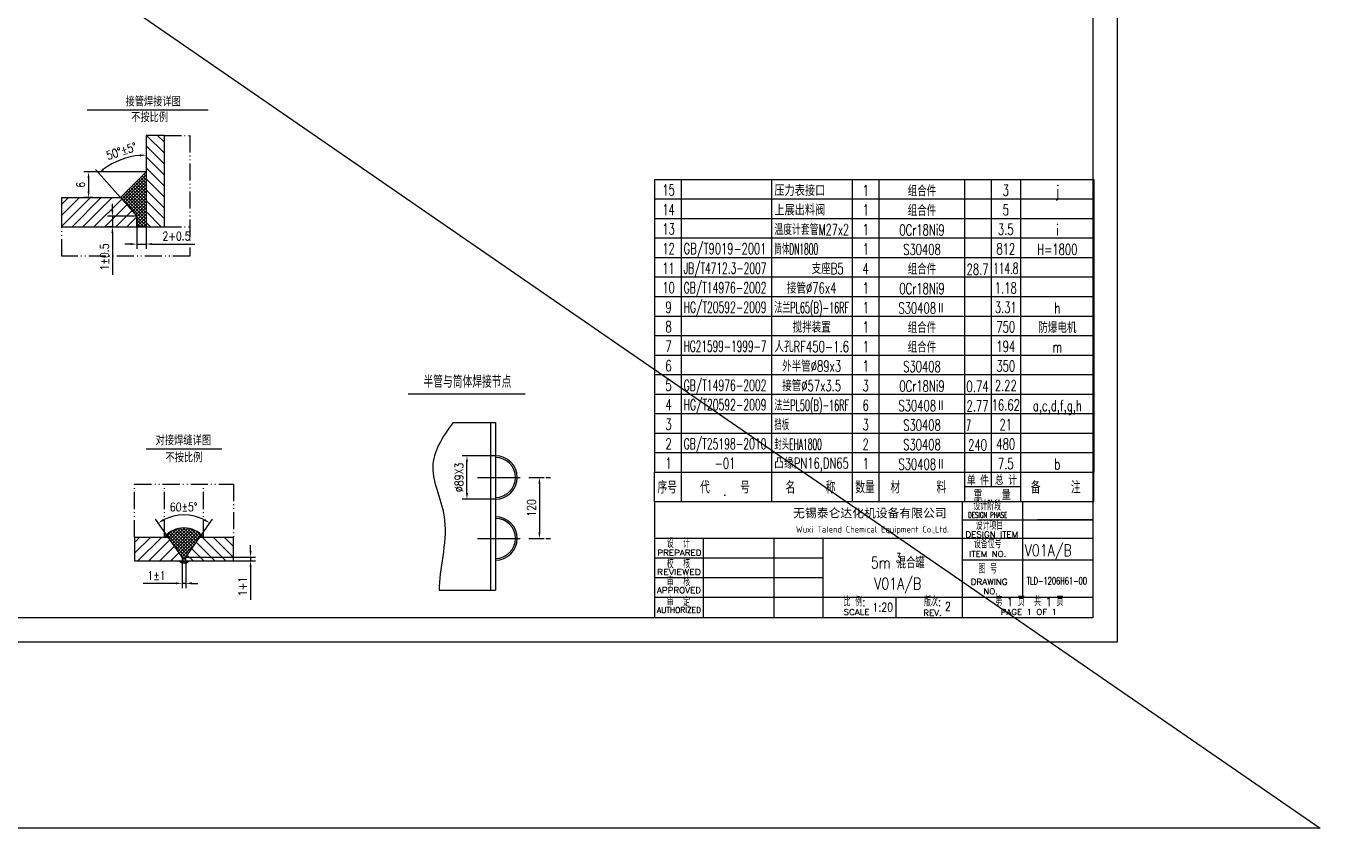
# Model space of a CAD drawing. Header units: millimetres. Extents: x -1762 to 42666, y -863 to 15979.
# Drawn here: x 13625 to 18929, y -863 to 2425 of the extents above; entities that cross this region are included whole.
import ezdxf
from ezdxf.enums import TextEntityAlignment as Align

# ---------------------------------------------------------------- set-up
doc = ezdxf.new("R2010")
doc.units = ezdxf.units.MM
doc.header["$LTSCALE"] = 10
doc.header["$MEASUREMENT"] = 0
doc.linetypes.add('CENTER', pattern=[2, 1.25, -0.25, 0.25, -0.25])
doc.linetypes.add('SDHX', pattern=[11.5, 7, -1.3, 0.3, -1.3, 0.3, -1.3])
doc.layers.get('0').update_dxf_attribs({"linetype": 'CONTINUOUS'})
doc.layers.get('DEFPOINTS').update_dxf_attribs({"linetype": 'CONTINUOUS'})
for name, color, linetype in [('1轮廓实线层', 7, 'CONTINUOUS'), ('2细线层', 3, 'CONTINUOUS'), ('3中心线层', 1, 'CENTER'), ('5剖面线层', 2, 'CONTINUOUS'), ('6', 1, 'CONTINUOUS'), ('6文字层', 3, 'CONTINUOUS'), ('7', 7, 'CONTINUOUS'), ('7标注层', 4, 'CONTINUOUS'), ('9双点划线', 6, 'SDHX'), ('图框层', 7, 'CONTINUOUS')]:
    doc.layers.add(name, color=color, linetype=linetype)
doc.styles.add('HZ', font='txt', dxfattribs={"width": 0.7, "height": 5, "bigfont": 'hztxt'})
doc.styles.add('PC_TEXTSTYLE', font='romans.shx', dxfattribs={"width": 0.8, "bigfont": 'hzfs.shx'})
doc.styles.get("Standard").update_dxf_attribs({"font": 'ISOCP'})
doc.styles.add('STYLE1', font='', dxfattribs={"width": 0.8})
doc.styles.add('TH_GBDIM', font='romans.shx', dxfattribs={"width": 0.8, "bigfont": 'gbcbig.shx'})
doc.styles.get('STYLE1').set_extended_font_data('SimSun')
doc.dimstyles.new('TH_GBDIM', dxfattribs={"dimscale": 10, "dimtxt": 3.5, "dimasz": 2.5, "dimexe": 2, "dimexo": 0, "dimgap": 1.5, "dimtad": 1, "dimdec": 0, "dimzin": 0, "dimdsep": 46, "dimtxsty": 'PC_TEXTSTYLE', "dimcen": 2.5, "dimadec": 0, "dimazin": 0, "dimtfac": 0.714286, "dimtdec": 0, "dimtmove": 0, "dimatfit": 3, "dimfxl": 0, "dimtolj": 1, "dimtzin": 0, "dimarcsym": 0})
pattern_1 = [(45, (12010.027, -3568.809), (-6.735192, 6.735192), []), (135, (12010.027, -3568.809), (-6.735192, -6.735192), [])]

# ---------------------------------------------------------------- blocks, each defined once
blk = doc.blocks.new('*D20')
at = {"color": 0, "linetype": 'ByBlock', "ltscale": 14, "transparency": 16777216}
blk.add_line((-111.8, -359.8), (-214.3, -244.8), dxfattribs=at)
blk.add_arc((-6.8, -477.6), 291.8, 94.9101, 126.8089, dxfattribs=at)
for points in [[(-32, -182.7), (-31.6, -191), (-6.8, -185.8)], [(-179, -247.2), (-184.3, -240.7), (-201, -259.8)]]:
    blk.add_solid(points, dxfattribs=at)
at = {"layer": 'DEFPOINTS', "color": 0, "linetype": 'ByBlock', "ltscale": 14, "transparency": 16777216}
for p in [(-6.8, -104.8), (-143, -219.5), (-111.8, -359.8), (-44.3, -435.5), (-6.8, -479.8)]:
    blk.add_point(p, dxfattribs=at)
at = {"color": 0, "linetype": 'ByBlock', "ltscale": 14, "transparency": 16777216, "insert": (-107.6, -169.3), "char_height": 35, "attachment_point": 5, "rotation": 18.1031, "style": 'PC_TEXTSTYLE'}
blk.add_mtext('\\A1;50°±5°{}{}', dxfattribs=at)
blk = doc.blocks.new('*D21')
at = {"color": 0, "linetype": 'ByBlock', "ltscale": 14, "transparency": 16777216}
for p, q in [((-44.3, -479.8), (-44.3, -570.3)), ((-6.8, -479.8), (-6.8, -570.3)), ((-69.3, -550.3), (-94.3, -550.3)), ((-44.3, -550.3), (-6.8, -550.3)), ((18.2, -550.3), (193.2, -550.3))]:
    blk.add_line(p, q, dxfattribs=at)
for points in [[(-69.3, -546.2), (-69.3, -554.5), (-44.3, -550.3)], [(18.2, -546.2), (18.2, -554.5), (-6.8, -550.3)]]:
    blk.add_solid(points, dxfattribs=at)
at = {"layer": 'DEFPOINTS', "color": 0, "linetype": 'ByBlock', "ltscale": 14, "transparency": 16777216}
for p in [(-44.3, -479.8), (-6.8, -479.8), (-6.8, -550.3)]:
    blk.add_point(p, dxfattribs=at)
at = {"color": 3, "linetype": 'ByBlock', "ltscale": 14, "transparency": 16777216, "insert": (118.2, -517.8), "char_height": 35, "attachment_point": 5, "style": 'PC_TEXTSTYLE'}
blk.add_mtext('\\A1;2+0.5{}{}', dxfattribs=at)
blk = doc.blocks.new('*D22')
at = {"color": 0, "linetype": 'ByBlock', "ltscale": 14, "transparency": 16777216}
for p, q in [((-6.8, -254.8), (-262.4, -254.8)), ((-242.4, -279.8), (-242.4, -334.8)), ((-224.7, -359.8), (-262.4, -359.8))]:
    blk.add_line(p, q, dxfattribs=at)
for points in [[(-246.6, -279.8), (-238.2, -279.8), (-242.4, -254.8)], [(-246.6, -334.8), (-238.2, -334.8), (-242.4, -359.8)]]:
    blk.add_solid(points, dxfattribs=at)
at = {"layer": 'DEFPOINTS', "color": 0, "linetype": 'ByBlock', "ltscale": 14, "transparency": 16777216}
for p in [(-6.8, -254.8), (-242.4, -359.8), (-224.7, -359.8)]:
    blk.add_point(p, dxfattribs=at)
at = {"color": 3, "linetype": 'ByBlock', "ltscale": 14, "transparency": 16777216, "insert": (-274.9, -307.3), "char_height": 35, "attachment_point": 5, "rotation": 90, "style": 'PC_TEXTSTYLE'}
blk.add_mtext('\\A1;6{}{}', dxfattribs=at)
blk = doc.blocks.new('*D23')
at = {"color": 0, "linetype": 'ByBlock', "ltscale": 14, "transparency": 16777216}
for p, q in [((-144.6, -411), (-144.6, -386)), ((-44.3, -436), (-164.6, -436)), ((-144.6, -436), (-144.6, -479.8)), ((-141.8, -479.8), (-164.6, -479.8)), ((-144.6, -504.8), (-144.6, -676.4))]:
    blk.add_line(p, q, dxfattribs=at)
for points in [[(-148.8, -411), (-140.5, -411), (-144.6, -436)], [(-148.8, -504.8), (-140.5, -504.8), (-144.6, -479.8)]]:
    blk.add_solid(points, dxfattribs=at)
at = {"layer": 'DEFPOINTS', "color": 0, "linetype": 'ByBlock', "ltscale": 14, "transparency": 16777216}
for p in [(-44.3, -436), (-144.6, -479.8), (-141.8, -479.8)]:
    blk.add_point(p, dxfattribs=at)
at = {"color": 3, "linetype": 'ByBlock', "ltscale": 14, "transparency": 16777216, "insert": (-177.1, -603.1), "char_height": 35, "attachment_point": 5, "rotation": 90, "style": 'PC_TEXTSTYLE'}
blk.add_mtext('\\A1;1±0.5{}{}', dxfattribs=at)
blk = doc.blocks.new('*D87')
at = {"layer": '7标注层', "color": 0, "lineweight": -2, "ltscale": 14, "transparency": 16777216}
for p, q in [((15716.2, 574.5), (15749.5, 574.5)), ((15729.5, 549.5), (15729.5, 349.5)), ((15716.2, 324.5), (15749.5, 324.5))]:
    blk.add_line(p, q, dxfattribs=at)
at = {"layer": '7标注层', "color": 0, "ltscale": 14, "transparency": 16777216}
for points in [[(15725.3, 549.5), (15733.6, 549.5), (15729.5, 574.5)], [(15725.3, 349.5), (15733.6, 349.5), (15729.5, 324.5)]]:
    blk.add_solid(points, dxfattribs=at)
at = {"layer": 'DEFPOINTS', "color": 0, "ltscale": 14, "transparency": 16777216}
for p in [(15716.2, 574.5), (15716.2, 324.5), (15729.5, 324.5)]:
    blk.add_point(p, dxfattribs=at)
at = {"layer": '7标注层', "color": 3, "ltscale": 14, "transparency": 16777216, "insert": (15697, 449.5), "char_height": 35, "attachment_point": 5, "rotation": 90, "style": 'PC_TEXTSTYLE'}
blk.add_mtext('\\A1;120{}{}', dxfattribs=at)
blk = doc.blocks.new('PC_MXBTITLERECORD')
at = {"layer": '1轮廓实线层'}
for q in [(-180, 12), (0, 0)]:
    blk.add_line((-180, 0), q, dxfattribs=at)
at = {"layer": '2细线层'}
for p, q in [((-180, 12), (0, 12)), ((-169, 12), (-169, 0)), ((-132, 12), (-132, 0)), ((-99, 12), (-99, 0)), ((-88, 12), (-88, 0)), ((-53, 12), (-53, 0)), ((-42, 12), (-42, 6)), ((-30, 12), (-30, 0)), ((-30, 6), (-53, 6))]:
    blk.add_line(p, q, dxfattribs=at)
at = {"layer": '图框层'}
blk.add_line((0, 0), (0, 12), dxfattribs=at)
at = {"layer": '6文字层', "style": 'PC_TEXTSTYLE', "width": 0.667}
for s, height, p in [('单 件', 4, (-47.45, 8.84)), ('总 计', 4, (-35.96, 8.94)), ('序号', 5, (-174.77, 6)), ('代     号', 5, (-151.09, 6)), ('名     称', 5, (-116.06, 6)), ('数量', 5, (-93.71, 6)), ('材      料', 5, (-71.89, 6)), ('备     注', 5, (-15.57, 6)), ('重    量', 4, (-41.65, 2.94))]:
    blk.add_text(s, height=height, dxfattribs=at).set_placement(p, align=Align.MIDDLE)
blk = doc.blocks.new('*D78')
at = {"layer": '7标注层', "color": 0, "lineweight": -2, "ltscale": 14, "transparency": 16777216}
for p, q in [((15549.2, 663.5), (15412.6, 663.5)), ((15432.6, 510.5), (15432.6, 638.5)), ((15549.2, 485.5), (15412.6, 485.5))]:
    blk.add_line(p, q, dxfattribs=at)
at = {"layer": '7标注层', "color": 0, "ltscale": 14, "transparency": 16777216}
for points in [[(15428.5, 638.5), (15436.8, 638.5), (15432.6, 663.5)], [(15428.5, 510.5), (15436.8, 510.5), (15432.6, 485.5)]]:
    blk.add_solid(points, dxfattribs=at)
at = {"layer": 'DEFPOINTS', "color": 0, "ltscale": 14, "transparency": 16777216}
for p in [(15432.6, 663.5), (15549.2, 663.5), (15549.2, 485.5)]:
    blk.add_point(p, dxfattribs=at)
at = {"layer": '7标注层', "color": 3, "ltscale": 14, "transparency": 16777216, "insert": (15400.1, 574.5), "char_height": 35, "attachment_point": 5, "rotation": 90, "style": 'PC_TEXTSTYLE'}
blk.add_mtext('\\A1;%%c89X3{}{}', dxfattribs=at)
blk = doc.blocks.new('PC_MXB_BLOCK')
at = {"layer": '1轮廓实线层'}
blk.add_line((-180, 8), (-180, 0), dxfattribs=at)
at = {"layer": '2细线层'}
for p, q in [((-180, 8), (0, 8)), ((-169, 8), (-169, 0)), ((-132, 8), (-132, 0)), ((-99, 8), (-99, 0)), ((-88, 8), (-88, 0)), ((-53, 8), (-53, 0)), ((-42, 8), (-42, 0)), ((-30, 8), (-30, 0))]:
    blk.add_line(p, q, dxfattribs=at)
at = {"layer": '图框层'}
blk.add_line((0, 8), (0, 0), dxfattribs=at)
at = {"layer": '6文字层', "style": 'PC_TEXTSTYLE'}
for tag, width, p, p2 in [('序号', 0.769182, (-178.38, 1.35), (-170.09, 1.35)), ('代号', 3.14773, (-168.05, 1.35), (-134.11, 1.35)), ('名称', 2.802424, (-130.87, 1.2), (-100.28, 1.2)), ('数量', 0.817449, (-97.88, 1.2), (-89, 1.2)), ('材料', 2.943328, (-86.43, 1.01), (-54.3, 1.01)), ('单重', 0.854038, (-52.21, 0.89), (-43, 0.89)), ('总重', 0.958888, (-41.2, 1.27), (-30.86, 1.27)), ('备注', 2.494074, (-28.61, 1.02), (-1.16, 1.02))]:
    blk.add_attdef(tag, text='', height=4.5, dxfattribs=dict(at, width=width)).set_placement(p, p2, align=Align.FIT)
blk = doc.blocks.new('*D82')
at = {"layer": '7标注层', "color": 0, "lineweight": -2, "transparency": 16777216}
for p, q in [((14207.5, 330), (14155.7, 404)), ((14338.1, 330), (14389.9, 404))]:
    blk.add_line(p, q, dxfattribs=at)
blk.add_arc((14272.8, 236.7), 184.2, 62.7819, 117.2181, dxfattribs=at)
at = {"layer": '7标注层', "color": 0, "transparency": 16777216}
for points in [[(14190.7, 397), (14186.4, 404.1), (14167.1, 387.6)], [(14359.2, 404.1), (14354.9, 397), (14378.5, 387.6)]]:
    blk.add_solid(points, dxfattribs=at)
at = {"layer": 'DEFPOINTS', "color": 0, "transparency": 16777216}
for p in [(14310, 417.1), (14207.5, 330), (14338.1, 330), (14265.3, 247.5), (14280.3, 247.5)]:
    blk.add_point(p, dxfattribs=at)
at = {"layer": '7标注层', "color": 0, "transparency": 16777216, "insert": (14271.3, 453.4), "char_height": 35, "attachment_point": 5, "rotation": 0.3834, "style": 'PC_TEXTSTYLE'}
blk.add_mtext('\\A1;60%%p5%%d{}{}', dxfattribs=at)
blk = doc.blocks.new('*D83')
at = {"layer": '7标注层', "color": 0, "lineweight": -2, "ltscale": 7, "transparency": 16777216}
for p, q in [((14265.3, 232.5), (14265.3, 120.4)), ((14280.3, 232.5), (14280.3, 120.4)), ((14240.3, 140.4), (14105.3, 140.4)), ((14280.3, 140.4), (14265.3, 140.4)), ((14305.3, 140.4), (14330.3, 140.4))]:
    blk.add_line(p, q, dxfattribs=at)
at = {"layer": '7标注层', "color": 0, "ltscale": 7, "transparency": 16777216}
for points in [[(14240.3, 144.6), (14240.3, 136.3), (14265.3, 140.4)], [(14305.3, 144.6), (14305.3, 136.3), (14280.3, 140.4)]]:
    blk.add_solid(points, dxfattribs=at)
at = {"layer": 'DEFPOINTS', "color": 0, "ltscale": 7, "transparency": 16777216}
for p in [(14265.3, 232.5), (14280.3, 232.5), (14280.3, 140.4)]:
    blk.add_point(p, dxfattribs=at)
at = {"layer": '7标注层', "color": 3, "ltscale": 7, "transparency": 16777216, "insert": (14160.3, 172.9), "char_height": 35, "attachment_point": 5, "style": 'PC_TEXTSTYLE'}
blk.add_mtext('\\A1;1±1{}{}', dxfattribs=at)
blk = doc.blocks.new('*D84')
at = {"layer": '7标注层', "color": 0, "lineweight": -2, "transparency": 16777216}
for p, q in [((14545.8, 272.5), (14545.8, 297.5)), ((14280.3, 247.5), (14565.8, 247.5)), ((14280.3, 232.5), (14565.8, 232.5)), ((14545.8, 247.5), (14545.8, 232.5)), ((14545.8, 207.5), (14545.8, 72.5))]:
    blk.add_line(p, q, dxfattribs=at)
at = {"layer": '7标注层', "color": 0, "transparency": 16777216}
for points in [[(14541.6, 272.5), (14550, 272.5), (14545.8, 247.5)], [(14541.6, 207.5), (14550, 207.5), (14545.8, 232.5)]]:
    blk.add_solid(points, dxfattribs=at)
at = {"layer": 'DEFPOINTS', "color": 0, "transparency": 16777216}
for p in [(14280.3, 247.5), (14280.3, 232.5), (14545.8, 232.5)]:
    blk.add_point(p, dxfattribs=at)
at = {"layer": '7标注层', "color": 0, "transparency": 16777216, "insert": (14513.3, 127.5), "char_height": 35, "attachment_point": 5, "rotation": 90, "style": 'PC_TEXTSTYLE'}
blk.add_mtext('\\A1;1+1{}{}', dxfattribs=at)
blk = doc.blocks.new('*U19')
at = {"layer": '5剖面线层'}
h = blk.add_hatch(dxfattribs=at)
h.set_pattern_fill('ANSI31', color=256, scale=10, angle=90, style=0)
h.set_pattern_definition([(135, (-797.93, -976.936), (-22.4506, -22.4506), [])])
h.paths.add_polyline_path([(68.2, -104.8), (-6.8, -104.8), (-6.8, -479.8), (68.2, -479.8)])
h = blk.add_hatch(dxfattribs=at)
h.set_pattern_fill('ANSI37', color=256, scale=3, style=0)
h.set_pattern_definition([(45, (-797.929, -976.936), (-6.73519, 6.73519), []), (135, (-797.929, -976.936), (-6.73519, -6.73519), [])])
h.paths.add_polyline_path([(-111.8, -359.8), (-44.3, -435.5), (-44.3, -452.8), (-44.3, -479.8), (-6.8, -479.8), (-6.8, -254.8)])
h = blk.add_hatch(dxfattribs=at)
h.set_pattern_fill('ANSI31', color=256, scale=10, style=0)
h.set_pattern_definition([(45, (-797.93, -976.936), (-22.4506, 22.4506), [])])
h.paths.add_polyline_path([(-44.3, -479.8), (-44.3, -452.8), (-44.3, -435.5), (-111.8, -359.8), (-351.8, -359.8), (-351.8, -479.8)])
blk.add_line((-6.8, -479.8), (-44.3, -479.8))
blk.add_line((-6.8, -479.8), (-44.3, -479.8))
at = {"layer": '1轮廓实线层'}
for p, q in [((-6.8, -104.8), (-6.8, -479.8)), ((68.2, -104.8), (-6.8, -104.8)), ((68.2, -479.8), (68.2, -104.8)), ((-111.8, -359.8), (-6.8, -254.8)), ((-351.8, -479.8), (-351.8, -359.8)), ((-351.8, -359.8), (-111.8, -359.8)), ((-111.8, -359.8), (-44.3, -435.5)), ((-44.3, -452.8), (-44.3, -435.5)), ((-44.3, -479.8), (-44.3, -452.8)), ((-351.8, -479.8), (68.2, -479.8))]:
    blk.add_line(p, q, dxfattribs=at)
at = {"layer": '6文字层'}
blk.add_line((-248.1, 0), (248.1, 0), dxfattribs=at)
at = {"layer": '9双点划线'}
for p, q in [((68.2, -104.8), (173.2, -104.8)), ((173.2, -104.8), (173.2, -599.8)), ((-351.8, -599.8), (-351.8, -479.8)), ((68.2, -479.8), (173.2, -479.8)), ((173.2, -599.8), (-351.8, -599.8))]:
    blk.add_line(p, q, dxfattribs=at)
at = {"layer": '2细线层', "style": 'PC_TEXTSTYLE', "width": 0.8}
for s, p in [('接管焊接详图', (-90.9, 14.4)), ('不按比例', (-67.7, -50))]:
    blk.add_text(s, height=35, dxfattribs=at).set_placement(p)
at = {"layer": '7标注层'}
dim = blk.add_angular_dim_2l(base=(-143, -219.5), line1=((-6.8, -104.8), (-6.8, -479.8)), line2=((-111.8, -359.8), (-44.3, -435.5)), text='50%%d%%p5%%d{}{}', dimstyle='TH_GBDIM', override={"dimadec": 1}, dxfattribs=at)
dim.commit()
dim.dimension.update_dxf_attribs({"geometry": '*D20', "text_midpoint": (-97.5, -200.2), "dimtype": 162})
at = {"layer": '7标注层', "ltscale": 10}
for base, p1, p2, text, picture, middle in [((-242.4, -359.8), (-6.8, -254.8), (-224.7, -359.8), '6{}{}', '*D22', (-274.9, -307.3)), ((-144.6, -479.8), (-44.3, -436), (-141.8, -479.8), '1%%p0.5{}{}', '*D23', (-177.1, -603.1))]:
    dim = blk.add_linear_dim(base=base, p1=p1, p2=p2, angle=90, text=text, dimstyle='TH_GBDIM', override={"dimgap": 1.5, "dimtad": 1, "dimjust": 0, "dimse1": 0, "dimse2": 0, "dimsd1": 0, "dimsd2": 0, "dimclrt": 3, "dimtvp": 0}, dxfattribs=at)
    dim.commit()
    dim.dimension.update_dxf_attribs({"geometry": picture, "text_midpoint": middle})
dim = blk.add_linear_dim(base=(-6.8, -550.3), p1=(-44.3, -479.8), p2=(-6.8, -479.8), text='2+0.5{}{}', dimstyle='TH_GBDIM', override={"dimgap": 1.5, "dimtad": 1, "dimjust": 0, "dimse1": 0, "dimse2": 0, "dimsd1": 0, "dimsd2": 0, "dimclrt": 3, "dimtvp": 0}, dxfattribs=at)
dim.commit()
dim.dimension.update_dxf_attribs({"geometry": '*D21', "text_midpoint": (118.2, -550.3), "dimtype": 160})

msp = doc.modelspace()

# ---------------------------------------------------------------- hatches: boundary and pattern name
h = msp.add_hatch()
h.set_pattern_fill('ANSI37', color=256, scale=3, style=0)
h.set_pattern_definition(pattern_1)
h.paths.add_polyline_path([(14294.43, 232.45), (14280.3, 232.45), (14280.3, 224.17, 0.1519728)])
at = {"layer": '5剖面线层'}
h = msp.add_hatch(dxfattribs=at)
h.set_pattern_fill('ANSI31', color=256, scale=10, style=0)
h.set_pattern_definition([(45, (13501.01, -305.752), (-22.4506, 22.4506), [])])
h.paths.add_polyline_path([(14265.3, 232.45), (14265.3, 247.45), (14207.53, 329.95), (14070.3, 329.95), (14070.3, 232.45)])
h = msp.add_hatch(dxfattribs=at)
h.set_pattern_fill('ANSI37', color=256, scale=3, style=0)
h.set_pattern_definition(pattern_1)
h.paths.add_polyline_path([(14338.07, 329.95), (14353.07, 329.95, 0.4672024), (14192.53, 329.95), (14207.53, 329.95), (14265.3, 247.45), (14265.3, 232.45), (14265.3, 224.88, 0.1388181), (14280.3, 224.17), (14280.3, 232.45), (14280.3, 247.45)])
h.paths.add_polyline_path([(14265.3, 224.88), (14265.3, 232.45), (14253.68, 232.45, 0.1278103)], flags=16)
h = msp.add_hatch(dxfattribs=at)
h.set_pattern_fill('ANSI31', color=256, scale=10, angle=90, style=0)
h.set_pattern_definition([(135, (13501.01, -305.752), (-22.4506, -22.4506), [])])
h.paths.add_polyline_path([(14475.3, 232.45), (14475.3, 329.95), (14338.07, 329.95), (14280.3, 247.45), (14280.3, 232.45)])

# ---------------------------------------------------------------- linework, layer by layer
at = {"ltscale": 14}
for p, q in [((15529.25, 799.85), (15529.25, 111.8)), ((15549.25, 799.85), (15549.25, 111.8))]:
    msp.add_line(p, q, dxfattribs=at)
at = {"color": 4, "linetype": 'Continuous'}
for p, q in [((17463.4, 0), (17463.4, 473.21)), ((17710.31, 84.29), (17710.31, 476.24)), ((16401.76, 3.03), (16401.76, 325.75)), ((16691.71, 3.03), (16691.71, 325.75)), ((16892.36, 3.03), (16892.36, 325.75))]:
    msp.add_line(p, q, dxfattribs=at)
for p, q in [((14207.53, 329.95), (14192.53, 329.95)), ((14353.07, 329.95), (14353.07, 329.95)), ((14265.3, 247.45), (14265.3, 232.45)), ((14265.3, 247.45), (14265.3, 247.45)), ((14265.3, 247.45), (14265.3, 247.45)), ((14265.3, 247.45), (14265.3, 247.45)), ((14280.3, 232.45), (14280.3, 247.45))]:
    msp.add_line(p, q)
at = {"ltscale": 14}
for centre, radius in [((15549.25, 574.49), 89), ((15549.25, 574.49), 82), ((15549.25, 324.49), 89), ((15549.25, 324.49), 82)]:
    msp.add_arc(centre, radius, 270, 90, dxfattribs=at)
msp.add_point((16488.92, 502.47))
msp.add_point((16488.92, 502.47))
msp.add_point((16488.92, 502.47))
msp.add_point((16488.92, 502.47))
at = {"layer": '1轮廓实线层', "ltscale": 14}
for p, q in [((8329.96, 6443.69), (18928.72, -862.95)), ((15376.07, 799.85), (15549.25, 799.85)), ((16200.92, 476.24), (16200.92, 0)), ((15318.09, 111.8), (15549.25, 111.8)), ((18928.72, -862.95), (9181.64, -862.95))]:
    msp.add_line(p, q, dxfattribs=at)
at = {"layer": '1轮廓实线层'}
for p, q in [((14070.3, 329.95), (14070.3, 232.45)), ((14070.3, 329.95), (14207.53, 329.95)), ((14265.3, 247.45), (14207.53, 329.95)), ((14280.3, 247.45), (14338.07, 329.95)), ((14338.07, 329.95), (14475.3, 329.95)), ((14475.3, 232.45), (14475.3, 329.95)), ((14070.3, 232.45), (14265.3, 232.45)), ((14280.3, 232.45), (14475.3, 232.45))]:
    msp.add_line(p, q, dxfattribs=at)
for centre, radius, start, end in [((14272.8, 262.8), 104.65, 39.91581, 140.08419), ((14274.06, 251.02), 27.57, 222.34407, 317.65593)]:
    msp.add_arc(centre, radius, start, end, dxfattribs=at)
at = {"layer": '2细线层', "ltscale": 14}
msp.add_open_spline([(15376.07, 799.85), (15330.8, 739.75), (15253.26, 613.41), (15379.44, 398.75), (15318.59, 195.45), (15318.09, 111.8)], degree=3, knots=[60.5020303, 60.5020303, 60.5020303, 60.5020303, 266.7823992, 491.1943765, 749.3773631, 749.3773631, 749.3773631, 749.3773631], dxfattribs=at)
at = {"layer": '3中心线层', "ltscale": 14}
for p, q in [((15476.18, 574.49), (15774.49, 574.49)), ((15476.18, 324.49), (15774.49, 324.49))]:
    msp.add_line(p, q, dxfattribs=at)
at = {"layer": '6', "color": 3}
for p, q in [((17463.4, 400.34), (17998.55, 400.34)), ((17998.55, 400.34), (17770.64, 400.34)), ((16201.11, 325.75), (17999, 325.75)), ((16201.11, 244.81), (16892.36, 244.81)), ((17463.4, 236.6), (17999, 236.6)), ((16201.11, 84.29), (17999, 84.29)), ((17191.85, 3.03), (17191.85, 84.29))]:
    msp.add_line(p, q, dxfattribs=at)
at = {"layer": '6文字层'}
msp.add_line((14118.52, 691.39), (14427.75, 691.39), dxfattribs=at)
at = {"layer": '7'}
msp.add_line((16201.11, 164.55), (16892.36, 164.55), dxfattribs=at)
at = {"layer": '7标注层', "ltscale": 14}
msp.add_line((15191.79, 917.85), (15670.58, 917.85), dxfattribs=at)
at = {"layer": '9双点划线'}
for p, q in [((14070.3, 547.45), (14475.3, 547.45)), ((14070.3, 329.95), (14070.3, 547.45)), ((14192.53, 329.95), (14192.53, 547.45)), ((14353.07, 329.95), (14353.07, 547.45)), ((14475.3, 547.45), (14475.3, 329.95))]:
    msp.add_line(p, q, dxfattribs=at)
at = {"layer": 'DEFPOINTS', "ltscale": 14}
msp.add_line((18098.55, -100), (18098.55, 5840), dxfattribs=at)
at = {"layer": 'DEFPOINTS', "color": 0, "ltscale": 14}
msp.add_line((9688.55, -100), (18098.55, -100), dxfattribs=at)
at = {"layer": '图框层', "color": 7, "ltscale": 14}
for p, q in [((17998.55, 0), (17998.55, 5740)), ((9938.55, 0), (17998.55, 0))]:
    msp.add_line(p, q, dxfattribs=at)
at = {"layer": '图框层'}
msp.add_line((17998.55, 0), (17998.55, 466.47), dxfattribs=at)

# ---------------------------------------------------------------- block references
at = {"layer": '1轮廓实线层'}
msp.add_blockref('*U19', (14124.22, 2081.41), dxfattribs=at)
at = {"layer": '图框层', "ltscale": 14}
ref = msp.add_blockref('PC_MXB_BLOCK', (18000.92, 1716.24), dxfattribs=dict(at, xscale=10, yscale=10, zscale=10))
ref.add_attrib('序号', '15', dxfattribs={"layer": '6文字层', "height": 45, "style": 'PC_TEXTSTYLE', "width": 0.667}).set_placement((16258.57, 1729.73), align=Align.CENTER)
ref.add_attrib('名称', '压力表接口', (16692.25, 1728.19), dxfattribs={"layer": '6文字层', "height": 45, "style": 'PC_TEXTSTYLE', "width": 0.927})
ref.add_attrib('数量', '1', dxfattribs={"layer": '6文字层', "height": 45, "style": 'PC_TEXTSTYLE', "width": 0.667}).set_placement((17066.52, 1728.19), align=Align.CENTER)
ref.add_attrib('材料', '组合件', dxfattribs={"layer": '6文字层', "height": 45, "style": 'PC_TEXTSTYLE', "width": 0.667}).set_placement((17297.23, 1726.34), align=Align.CENTER)
ref.add_attrib('备注', 'j', dxfattribs={"layer": '6文字层', "height": 45, "style": 'PC_TEXTSTYLE', "width": 0.667}).set_placement((17852.06, 1726.48), align=Align.CENTER)
ref.add_attrib('总重', '3', dxfattribs={"layer": '6文字层', "height": 45, "style": 'PC_TEXTSTYLE', "width": 0.667}).set_placement((17640.66, 1728.89), align=Align.CENTER)
ref = msp.add_blockref('PC_MXB_BLOCK', (18000.92, 1636.24), dxfattribs=dict(at, xscale=10, yscale=10, zscale=10))
ref.add_attrib('序号', '14', dxfattribs={"layer": '6文字层', "height": 45, "style": 'PC_TEXTSTYLE', "width": 0.667}).set_placement((16258.57, 1649.73), align=Align.CENTER)
ref.add_attrib('名称', '上展出料阀', (16692.25, 1648.19), dxfattribs={"layer": '6文字层', "height": 45, "style": 'PC_TEXTSTYLE', "width": 0.927})
ref.add_attrib('数量', '1', dxfattribs={"layer": '6文字层', "height": 45, "style": 'PC_TEXTSTYLE', "width": 0.667}).set_placement((17066.52, 1648.19), align=Align.CENTER)
ref.add_attrib('材料', '组合件', dxfattribs={"layer": '6文字层', "height": 45, "style": 'PC_TEXTSTYLE', "width": 0.667}).set_placement((17297.23, 1646.34), align=Align.CENTER)
ref.add_attrib('总重', '5', dxfattribs={"layer": '6文字层', "height": 45, "style": 'PC_TEXTSTYLE', "width": 0.667}).set_placement((17640.66, 1648.89), align=Align.CENTER)
ref = msp.add_blockref('PC_MXB_BLOCK', (18000.92, 1556.24), dxfattribs=dict(at, xscale=10, yscale=10, zscale=10))
ref.add_attrib('序号', '13', dxfattribs={"layer": '6文字层', "height": 45, "style": 'PC_TEXTSTYLE', "width": 0.667}).set_placement((16258.57, 1569.73), align=Align.CENTER)
ref.add_attrib('名称', '温度计套管M27x2', dxfattribs={"layer": '6文字层', "height": 45, "style": 'PC_TEXTSTYLE', "width": 0.703237}).set_placement((16692.25, 1568.19), (16998.16, 1568.19), align=Align.FIT)
ref.add_attrib('数量', '1', dxfattribs={"layer": '6文字层', "height": 45, "style": 'PC_TEXTSTYLE', "width": 0.667}).set_placement((17066.52, 1568.19), align=Align.CENTER)
ref.add_attrib('材料', '0Cr18Ni9', dxfattribs={"layer": '6文字层', "height": 45, "style": 'PC_TEXTSTYLE', "width": 0.667}).set_placement((17297.23, 1566.34), align=Align.CENTER)
ref.add_attrib('备注', 'i', dxfattribs={"layer": '6文字层', "height": 45, "style": 'PC_TEXTSTYLE', "width": 0.667}).set_placement((17852.06, 1566.48), align=Align.CENTER)
ref.add_attrib('总重', '3.5', dxfattribs={"layer": '6文字层', "height": 45, "style": 'PC_TEXTSTYLE', "width": 0.667}).set_placement((17640.66, 1568.89), align=Align.CENTER)
ref = msp.add_blockref('PC_MXB_BLOCK', (18000.92, 1476.24), dxfattribs=dict(at, xscale=10, yscale=10, zscale=10))
ref.add_attrib('代号', 'GB/T9019-2001', dxfattribs={"layer": '6文字层', "height": 45, "style": 'PC_TEXTSTYLE', "width": 0.616279}).set_placement((16320.45, 1489.73), (16659.84, 1489.73), align=Align.FIT)
ref.add_attrib('序号', '12', dxfattribs={"layer": '6文字层', "height": 45, "style": 'PC_TEXTSTYLE', "width": 0.667}).set_placement((16258.57, 1489.73), align=Align.CENTER)
ref.add_attrib('名称', '筒体DN1800', (16692.25, 1488.19), dxfattribs={"layer": '6文字层', "height": 45, "style": 'PC_TEXTSTYLE', "width": 0.5})
ref.add_attrib('数量', '1', dxfattribs={"layer": '6文字层', "height": 45, "style": 'PC_TEXTSTYLE', "width": 0.667}).set_placement((17066.52, 1488.19), align=Align.CENTER)
ref.add_attrib('材料', 'S30408', dxfattribs={"layer": '6文字层', "height": 45, "style": 'PC_TEXTSTYLE', "width": 0.667}).set_placement((17297.23, 1486.34), align=Align.CENTER)
ref.add_attrib('备注', 'H=1800', dxfattribs={"layer": '6文字层', "height": 45, "style": 'PC_TEXTSTYLE', "width": 0.667}).set_placement((17852.06, 1486.48), align=Align.CENTER)
ref.add_attrib('总重', '812', dxfattribs={"layer": '6文字层', "height": 45, "style": 'PC_TEXTSTYLE', "width": 0.667}).set_placement((17640.66, 1488.89), align=Align.CENTER)
ref = msp.add_blockref('PC_MXB_BLOCK', (18000.92, 1396.24), dxfattribs=dict(at, xscale=10, yscale=10, zscale=10))
ref.add_attrib('代号', 'JB/T4712.3-2007', dxfattribs={"layer": '6文字层', "height": 45, "style": 'PC_TEXTSTYLE', "width": 0.549944}).set_placement((16320.45, 1409.73), (16659.84, 1409.73), align=Align.FIT)
ref.add_attrib('序号', '11', dxfattribs={"layer": '6文字层', "height": 45, "style": 'PC_TEXTSTYLE', "width": 0.667}).set_placement((16258.57, 1409.73), align=Align.CENTER)
ref.add_attrib('名称', '支座B5', (16845.2, 1408.19), dxfattribs={"layer": '6文字层', "height": 45, "style": 'PC_TEXTSTYLE', "width": 0.667})
ref.add_attrib('数量', '4', dxfattribs={"layer": '6文字层', "height": 45, "style": 'PC_TEXTSTYLE', "width": 0.667}).set_placement((17066.52, 1408.19), align=Align.CENTER)
ref.add_attrib('材料', '组合件', dxfattribs={"layer": '6文字层', "height": 45, "style": 'PC_TEXTSTYLE', "width": 0.667}).set_placement((17297.23, 1406.34), align=Align.CENTER)
ref.add_attrib('单重', '28.7', dxfattribs={"layer": '6文字层', "height": 45, "style": 'PC_TEXTSTYLE', "width": 0.667}).set_placement((17524.88, 1405.11), align=Align.CENTER)
ref.add_attrib('总重', '114.8', dxfattribs={"layer": '6文字层', "height": 45, "style": 'PC_TEXTSTYLE', "width": 0.554577}).set_placement((17588.97, 1408.89), (17692.36, 1408.89), align=Align.FIT)
ref = msp.add_blockref('PC_MXB_BLOCK', (18000.92, 1316.24), dxfattribs=dict(at, xscale=10, yscale=10, zscale=10))
ref.add_attrib('代号', 'GB/T14976-2002', dxfattribs={"layer": '6文字层', "height": 45, "style": 'PC_TEXTSTYLE', "width": 0.55966}).set_placement((16320.45, 1329.73), (16659.84, 1329.73), align=Align.FIT)
ref.add_attrib('序号', '10', dxfattribs={"layer": '6文字层', "height": 45, "style": 'PC_TEXTSTYLE', "width": 0.667}).set_placement((16258.57, 1329.73), align=Align.CENTER)
ref.add_attrib('名称', '接管%%C76x4', dxfattribs={"layer": '6文字层', "height": 45, "style": 'PC_TEXTSTYLE', "width": 0.667}).set_placement((16845.2, 1328.19), align=Align.CENTER)
ref.add_attrib('数量', '1', dxfattribs={"layer": '6文字层', "height": 45, "style": 'PC_TEXTSTYLE', "width": 0.667}).set_placement((17066.52, 1328.19), align=Align.CENTER)
ref.add_attrib('材料', '0Cr18Ni9', dxfattribs={"layer": '6文字层', "height": 45, "style": 'PC_TEXTSTYLE', "width": 0.667}).set_placement((17297.23, 1326.34), align=Align.CENTER)
ref.add_attrib('总重', '1.18', dxfattribs={"layer": '6文字层', "height": 45, "style": 'PC_TEXTSTYLE', "width": 0.667}).set_placement((17640.66, 1328.89), align=Align.CENTER)
ref = msp.add_blockref('PC_MXB_BLOCK', (18000.92, 1236.24), dxfattribs=dict(at, xscale=10, yscale=10, zscale=10))
ref.add_attrib('代号', 'HG/T20592-2009', dxfattribs={"layer": '6文字层', "height": 45, "style": 'PC_TEXTSTYLE', "width": 0.55966}).set_placement((16320.45, 1249.73), (16659.84, 1249.73), align=Align.FIT)
ref.add_attrib('序号', '9', dxfattribs={"layer": '6文字层', "height": 45, "style": 'PC_TEXTSTYLE', "width": 0.667}).set_placement((16258.57, 1249.73), align=Align.CENTER)
ref.add_attrib('名称', '法兰PL65(B)-16RF', dxfattribs={"layer": '6文字层', "height": 45, "style": 'PC_TEXTSTYLE', "width": 0.52292}).set_placement((16692.25, 1248.19), (16998.16, 1248.19), align=Align.FIT)
ref.add_attrib('数量', '1', dxfattribs={"layer": '6文字层', "height": 45, "style": 'PC_TEXTSTYLE', "width": 0.667}).set_placement((17066.52, 1248.19), align=Align.CENTER)
ref.add_attrib('材料', 'S30408Ⅱ', dxfattribs={"layer": '6文字层', "height": 45, "style": 'PC_TEXTSTYLE', "width": 0.667}).set_placement((17297.23, 1246.34), align=Align.CENTER)
ref.add_attrib('备注', 'h', dxfattribs={"layer": '6文字层', "height": 45, "style": 'PC_TEXTSTYLE', "width": 0.667}).set_placement((17852.06, 1246.48), align=Align.CENTER)
ref.add_attrib('总重', '3.31', dxfattribs={"layer": '6文字层', "height": 45, "style": 'PC_TEXTSTYLE', "width": 0.667}).set_placement((17640.66, 1248.89), align=Align.CENTER)
ref = msp.add_blockref('PC_MXB_BLOCK', (18000.92, 1156.24), dxfattribs=dict(at, xscale=10, yscale=10, zscale=10))
ref.add_attrib('序号', '8', dxfattribs={"layer": '6文字层', "height": 45, "style": 'PC_TEXTSTYLE', "width": 0.667}).set_placement((16258.57, 1169.73), align=Align.CENTER)
ref.add_attrib('名称', '搅拌装置', dxfattribs={"layer": '6文字层', "height": 45, "style": 'PC_TEXTSTYLE', "width": 0.667}).set_placement((16845.2, 1168.19), align=Align.CENTER)
ref.add_attrib('数量', '1', dxfattribs={"layer": '6文字层', "height": 45, "style": 'PC_TEXTSTYLE', "width": 0.667}).set_placement((17066.52, 1168.19), align=Align.CENTER)
ref.add_attrib('材料', '组合件', dxfattribs={"layer": '6文字层', "height": 45, "style": 'PC_TEXTSTYLE', "width": 0.667}).set_placement((17297.23, 1166.34), align=Align.CENTER)
ref.add_attrib('备注', '防爆电机', dxfattribs={"layer": '6文字层', "height": 45, "style": 'PC_TEXTSTYLE', "width": 0.667}).set_placement((17852.06, 1166.48), align=Align.CENTER)
ref.add_attrib('总重', '750', dxfattribs={"layer": '6文字层', "height": 45, "style": 'PC_TEXTSTYLE', "width": 0.667}).set_placement((17640.66, 1168.89), align=Align.CENTER)
ref = msp.add_blockref('PC_MXB_BLOCK', (18000.92, 1076.24), dxfattribs=dict(at, xscale=10, yscale=10, zscale=10))
ref.add_attrib('代号', 'HG21599-1999-7', dxfattribs={"layer": '6文字层', "height": 45, "style": 'PC_TEXTSTYLE', "width": 0.54241}).set_placement((16320.45, 1089.73), (16659.84, 1089.73), align=Align.FIT)
ref.add_attrib('序号', '7', dxfattribs={"layer": '6文字层', "height": 45, "style": 'PC_TEXTSTYLE', "width": 0.667}).set_placement((16258.57, 1089.73), align=Align.CENTER)
ref.add_attrib('名称', '人孔RF450-1.6', dxfattribs={"layer": '6文字层', "height": 45, "style": 'PC_TEXTSTYLE', "width": 0.66709}).set_placement((16692.25, 1088.19), (16998.16, 1088.19), align=Align.FIT)
ref.add_attrib('数量', '1', dxfattribs={"layer": '6文字层', "height": 45, "style": 'PC_TEXTSTYLE', "width": 0.667}).set_placement((17066.52, 1088.19), align=Align.CENTER)
ref.add_attrib('材料', '组合件', dxfattribs={"layer": '6文字层', "height": 45, "style": 'PC_TEXTSTYLE', "width": 0.667}).set_placement((17297.23, 1086.34), align=Align.CENTER)
ref.add_attrib('备注', 'm', dxfattribs={"layer": '6文字层', "height": 45, "style": 'PC_TEXTSTYLE', "width": 0.667}).set_placement((17852.06, 1086.48), align=Align.CENTER)
ref.add_attrib('总重', '194', dxfattribs={"layer": '6文字层', "height": 45, "style": 'PC_TEXTSTYLE', "width": 0.667}).set_placement((17640.66, 1088.89), align=Align.CENTER)
ref = msp.add_blockref('PC_MXB_BLOCK', (18000.92, 996.24), dxfattribs=dict(at, xscale=10, yscale=10, zscale=10))
ref.add_attrib('序号', '6', dxfattribs={"layer": '6文字层', "height": 45, "style": 'PC_TEXTSTYLE', "width": 0.667}).set_placement((16258.57, 1009.73), align=Align.CENTER)
ref.add_attrib('名称', '外半管%%C89x3', dxfattribs={"layer": '6文字层', "height": 45, "style": 'PC_TEXTSTYLE', "width": 0.667}).set_placement((16845.2, 1008.19), align=Align.CENTER)
ref.add_attrib('数量', '1', dxfattribs={"layer": '6文字层', "height": 45, "style": 'PC_TEXTSTYLE', "width": 0.667}).set_placement((17066.52, 1008.19), align=Align.CENTER)
ref.add_attrib('材料', 'S30408', dxfattribs={"layer": '6文字层', "height": 45, "style": 'PC_TEXTSTYLE', "width": 0.667}).set_placement((17297.23, 1006.34), align=Align.CENTER)
ref.add_attrib('总重', '350', dxfattribs={"layer": '6文字层', "height": 45, "style": 'PC_TEXTSTYLE', "width": 0.667}).set_placement((17640.66, 1008.89), align=Align.CENTER)
ref = msp.add_blockref('PC_MXB_BLOCK', (18000.92, 916.24), dxfattribs=dict(at, xscale=10, yscale=10, zscale=10))
ref.add_attrib('代号', 'GB/T14976-2002', dxfattribs={"layer": '6文字层', "height": 45, "style": 'PC_TEXTSTYLE', "width": 0.55966}).set_placement((16320.45, 929.73), (16659.84, 929.73), align=Align.FIT)
ref.add_attrib('序号', '5', dxfattribs={"layer": '6文字层', "height": 45, "style": 'PC_TEXTSTYLE', "width": 0.667}).set_placement((16258.57, 929.73), align=Align.CENTER)
ref.add_attrib('名称', '接管%%C57x3.5', dxfattribs={"layer": '6文字层', "height": 45, "style": 'PC_TEXTSTYLE', "width": 0.667}).set_placement((16845.2, 928.19), align=Align.CENTER)
ref.add_attrib('数量', '3', dxfattribs={"layer": '6文字层', "height": 45, "style": 'PC_TEXTSTYLE', "width": 0.667}).set_placement((17066.52, 928.19), align=Align.CENTER)
ref.add_attrib('材料', '0Cr18Ni9', dxfattribs={"layer": '6文字层', "height": 45, "style": 'PC_TEXTSTYLE', "width": 0.667}).set_placement((17297.23, 926.34), align=Align.CENTER)
ref.add_attrib('单重', '0.74', dxfattribs={"layer": '6文字层', "height": 45, "style": 'PC_TEXTSTYLE', "width": 0.631949}).set_placement((17478.84, 925.11), (17570.93, 925.11), align=Align.FIT)
ref.add_attrib('总重', '2.22', dxfattribs={"layer": '6文字层', "height": 45, "style": 'PC_TEXTSTYLE', "width": 0.667}).set_placement((17640.66, 928.89), align=Align.CENTER)
ref = msp.add_blockref('PC_MXB_BLOCK', (18000.92, 836.24), dxfattribs=dict(at, xscale=10, yscale=10, zscale=10))
ref.add_attrib('代号', 'HG/T20592-2009', dxfattribs={"layer": '6文字层', "height": 45, "style": 'PC_TEXTSTYLE', "width": 0.55966}).set_placement((16320.45, 849.73), (16659.84, 849.73), align=Align.FIT)
ref.add_attrib('序号', '4', dxfattribs={"layer": '6文字层', "height": 45, "style": 'PC_TEXTSTYLE', "width": 0.667}).set_placement((16258.57, 849.73), align=Align.CENTER)
ref.add_attrib('名称', '法兰PL50(B)-16RF', dxfattribs={"layer": '6文字层', "height": 45, "style": 'PC_TEXTSTYLE', "width": 0.52292}).set_placement((16692.25, 848.19), (16998.16, 848.19), align=Align.FIT)
ref.add_attrib('数量', '6', dxfattribs={"layer": '6文字层', "height": 45, "style": 'PC_TEXTSTYLE', "width": 0.667}).set_placement((17066.52, 848.19), align=Align.CENTER)
ref.add_attrib('材料', 'S30408Ⅱ', dxfattribs={"layer": '6文字层', "height": 45, "style": 'PC_TEXTSTYLE', "width": 0.667}).set_placement((17297.23, 846.34), align=Align.CENTER)
ref.add_attrib('单重', '2.77', dxfattribs={"layer": '6文字层', "height": 45, "style": 'PC_TEXTSTYLE', "width": 0.667}).set_placement((17524.88, 845.11), align=Align.CENTER)
ref.add_attrib('备注', 'a,c,d,f,g,h', dxfattribs={"layer": '6文字层', "height": 45, "style": 'PC_TEXTSTYLE', "width": 0.667}).set_placement((17852.06, 846.48), align=Align.CENTER)
ref.add_attrib('总重', '16.62', dxfattribs={"layer": '6文字层', "height": 45, "style": 'PC_TEXTSTYLE', "width": 0.667}).set_placement((17640.66, 848.89), align=Align.CENTER)
ref = msp.add_blockref('PC_MXB_BLOCK', (18000.92, 756.24), dxfattribs=dict(at, xscale=10, yscale=10, zscale=10))
ref.add_attrib('序号', '3', dxfattribs={"layer": '6文字层', "height": 45, "style": 'PC_TEXTSTYLE', "width": 0.667}).set_placement((16258.57, 769.73), align=Align.CENTER)
ref.add_attrib('名称', '挡板', (16692.25, 768.19), dxfattribs={"layer": '6文字层', "height": 45, "style": 'PC_TEXTSTYLE', "width": 0.5})
ref.add_attrib('数量', '3', dxfattribs={"layer": '6文字层', "height": 45, "style": 'PC_TEXTSTYLE', "width": 0.667}).set_placement((17066.52, 768.19), align=Align.CENTER)
ref.add_attrib('材料', 'S30408', dxfattribs={"layer": '6文字层', "height": 45, "style": 'PC_TEXTSTYLE', "width": 0.667}).set_placement((17297.23, 766.34), align=Align.CENTER)
ref.add_attrib('单重', '7', (17478.84, 765.11), dxfattribs={"layer": '6文字层', "height": 45, "style": 'PC_TEXTSTYLE', "width": 0.5})
ref.add_attrib('总重', '21', dxfattribs={"layer": '6文字层', "height": 45, "style": 'PC_TEXTSTYLE', "width": 0.667}).set_placement((17640.66, 768.89), align=Align.CENTER)
ref = msp.add_blockref('PC_MXB_BLOCK', (18000.92, 676.24), dxfattribs=dict(at, xscale=10, yscale=10, zscale=10))
ref.add_attrib('代号', 'GB/T25198-2010', dxfattribs={"layer": '6文字层', "height": 45, "style": 'PC_TEXTSTYLE', "width": 0.55966}).set_placement((16320.45, 689.73), (16659.84, 689.73), align=Align.FIT)
ref.add_attrib('序号', '2', dxfattribs={"layer": '6文字层', "height": 45, "style": 'PC_TEXTSTYLE', "width": 0.667}).set_placement((16258.57, 689.73), align=Align.CENTER)
ref.add_attrib('名称', '封头EHA1800', (16692.25, 688.19), dxfattribs={"layer": '6文字层', "height": 45, "style": 'PC_TEXTSTYLE', "width": 0.5})
ref.add_attrib('数量', '2', dxfattribs={"layer": '6文字层', "height": 45, "style": 'PC_TEXTSTYLE', "width": 0.667}).set_placement((17066.52, 688.19), align=Align.CENTER)
ref.add_attrib('材料', 'S30408', dxfattribs={"layer": '6文字层', "height": 45, "style": 'PC_TEXTSTYLE', "width": 0.667}).set_placement((17297.23, 686.34), align=Align.CENTER)
ref.add_attrib('单重', '240', dxfattribs={"layer": '6文字层', "height": 45, "style": 'PC_TEXTSTYLE', "width": 0.667}).set_placement((17524.88, 685.11), align=Align.CENTER)
ref.add_attrib('总重', '480', dxfattribs={"layer": '6文字层', "height": 45, "style": 'PC_TEXTSTYLE', "width": 0.667}).set_placement((17640.66, 688.89), align=Align.CENTER)
ref = msp.add_blockref('PC_MXB_BLOCK', (18000.92, 596.24), dxfattribs=dict(at, xscale=10, yscale=10, zscale=10))
ref.add_attrib('代号', '-01', dxfattribs={"layer": '6文字层', "height": 45, "style": 'PC_TEXTSTYLE', "width": 0.667}).set_placement((16490.15, 609.73), align=Align.CENTER)
ref.add_attrib('序号', '1', dxfattribs={"layer": '6文字层', "height": 45, "style": 'PC_TEXTSTYLE', "width": 0.667}).set_placement((16258.57, 609.73), align=Align.CENTER)
ref.add_attrib('名称', '凸缘PN16,DN65', dxfattribs={"layer": '6文字层', "height": 45, "style": 'PC_TEXTSTYLE', "width": 0.663987}).set_placement((16691.42, 610.48), (16997.33, 610.48), align=Align.FIT)
ref.add_attrib('数量', '1', dxfattribs={"layer": '6文字层', "height": 45, "style": 'PC_TEXTSTYLE', "width": 0.667}).set_placement((17066.52, 608.19), align=Align.CENTER)
ref.add_attrib('材料', 'S30408Ⅱ', dxfattribs={"layer": '6文字层', "height": 45, "style": 'PC_TEXTSTYLE', "width": 0.667}).set_placement((17297.23, 606.34), align=Align.CENTER)
ref.add_attrib('备注', 'b', dxfattribs={"layer": '6文字层', "height": 45, "style": 'PC_TEXTSTYLE', "width": 0.667}).set_placement((17852.06, 606.48), align=Align.CENTER)
ref.add_attrib('总重', '7.5', dxfattribs={"layer": '6文字层', "height": 45, "style": 'PC_TEXTSTYLE', "width": 0.667}).set_placement((17640.66, 608.89), align=Align.CENTER)
at = {"layer": '图框层', "ltscale": 14, "xscale": 10, "yscale": 10, "zscale": 10}
msp.add_blockref('PC_MXBTITLERECORD', (18000.92, 476.24), dxfattribs=at)

# ---------------------------------------------------------------- texts
at = {"color": 2, "linetype": 'Continuous', "style": 'STYLE1'}
msp.add_text('无锡泰仑达化机设备有限公司', height=35.4715, dxfattribs=at).set_placement((16769.24, 410.38))
at = {"color": 1, "linetype": 'Continuous', "width": 0.9}
msp.add_text('Wuxi Talend Chemical Equipment Co.,Ltd.', height=26.082, dxfattribs=at).set_placement((16780.55, 348.56))
at = {"layer": '2细线层', "style": 'PC_TEXTSTYLE', "width": 0.8}
for s, p in [('对接焊缝详图', (14156.77, 707.22)), ('不按比例', (14196.98, 636.67))]:
    msp.add_text(s, height=35, dxfattribs=at).set_placement(p)
at = {"layer": '6文字层', "ltscale": 14, "style": 'PC_TEXTSTYLE', "width": 0.667}
msp.add_text('半管与筒体焊接节点', height=50, dxfattribs=at).set_placement((15254.25, 942.11))
at = {"layer": '6文字层', "color": 7, "ltscale": 10, "style": 'HZ', "width": 0.667}
msp.add_text('3', height=40, dxfattribs=at).set_placement((17189.6, 224.37))
at = {"layer": '7', "style": 'TH_GBDIM'}
for s, height, width, p in [('设计阶段', 35.472, 0.8, (17564.51, 439.9)), ('设计项目', 35.472, 0.8, (17573.64, 360.02)), ('设  计', 35.472, 0.8, (16299.15, 285.97)), ('DESIGN ITEM', 23.6477, 1.098385, (17583.49, 328.69)), ('设备位号', 35.472, 0.8, (17566.47, 284.8)), ('ITEM NO.', 23.648, 1.098385, (17566.54, 248.87)), ('V01A/B', 47.295, 0.8, (17814.54, 252.15)), ('校  核', 35.472, 0.8, (16299.15, 201.84)), ('5m 混合罐', 47.295, 0.8, (17197.83, 201.59)), ('图 号', 35.472, 0.8, (17566.47, 181.23)), ('审  核', 35.472, 0.8, (16299.15, 127.63)), ('V01A/B', 47.295, 0.8, (17197.83, 115.31)), ('TLD-1206H61-00', 30, 0.6, (17849.92, 135.29)), ('审  定', 35.472, 0.8, (16299.15, 45.36)), ('版次:', 35.472, 0.8, (17340.31, 46.24)), ('2', 35.47, 0.8, (17403.34, 27.95)), ('第 1 页  共 1 页', 35.4715, 0.8, (17737.36, 47.28)), ('REV.', 23.648, 1.098385, (17340.62, 7.73)), ('PAGE 1 OF 1', 23.6477, 1.098385, (17735.18, 11.1))]:
    msp.add_text(s, height=height, dxfattribs=dict(at, width=width)).set_placement(p, align=Align.CENTER)
for s, height, width, p, p2 in [('DESIGN PHASE', 23.6477, 0.619765, (17486.33, 408.77), (17646.84, 408.77)), ('PREPARED', 23.648, 1.014963, (16212.92, 254.03, -2.54), (16393.51, 254.03, -2.54)), ('REVIEWED', 23.648, 1.098385, (16211.14, 174.8), (16391.72, 174.8)), ('APPROVED', 23.648, 1.014963, (16211.14, 100.47), (16391.72, 100.47)), ('AUTHORIZED', 23.648, 0.862173, (16211.14, 19.02), (16391.72, 19.02))]:
    msp.add_text(s, height=height, dxfattribs=dict(at, width=width)).set_placement(p, p2, align=Align.FIT)
for s, height, width, p in [('DRAWING', 23.648, 1.098385, (17497.5, 134.83)), ('NO.', 23.648, 1.098385, (17548.28, 95.69)), ('比 例:', 35.472, 0.8, (16976.17, 46.2)), ('1:20', 35.472, 0.8, (17093.67, 24.64)), ('SCALE', 23.648, 1.098385, (16976.17, 10.86))]:
    msp.add_text(s, height=height, dxfattribs=dict(at, width=width)).set_placement(p)

# ---------------------------------------------------------------- dimensions: what is measured, and where the dimension line sits
at = {"layer": '7标注层', "ltscale": 14}
dim = msp.add_linear_dim(base=(15432.65, 663.49), p1=(15549.25, 485.49), p2=(15549.25, 663.49), angle=90, text='%%c89X3{}{}', dimstyle='TH_GBDIM', override={"dimgap": 1.5, "dimtad": 1, "dimjust": 0, "dimdec": 1, "dimlfac": 1, "dimse1": 0, "dimse2": 0, "dimsd1": 0, "dimsd2": 0, "dimclrt": 3, "dimtvp": 0}, dxfattribs=at)
dim.commit()
dim.dimension.update_dxf_attribs({"geometry": '*D78', "text_midpoint": (15400.15, 574.49)})
dim = msp.add_aligned_dim(p1=(15716.18, 574.49), p2=(15716.18, 324.49), distance=13.28, text='120{}{}', dimstyle='TH_GBDIM', override={"dimgap": 1.5, "dimtad": 1, "dimjust": 0, "dimse1": 0, "dimse2": 0, "dimsd1": 0, "dimsd2": 0, "dimclrt": 3, "dimtvp": 0}, dxfattribs=at)
dim.commit()
dim.dimension.update_dxf_attribs({"geometry": '*D87', "text_midpoint": (15696.96, 449.49)})
at = {"layer": '7标注层'}
dim = msp.add_angular_dim_2l(base=(14310.05, 417.15), line1=((14265.3, 247.45), (14207.53, 329.95)), line2=((14280.3, 247.45), (14338.07, 329.95)), text='60%%p5%%d{}{}', dimstyle='TH_GBDIM', override={"dimdec": 0}, dxfattribs=at)
dim.commit()
dim.dimension.update_dxf_attribs({"geometry": '*D82', "text_midpoint": (14271.57, 420.95), "dimtype": 162})
dim = msp.add_linear_dim(base=(14545.81, 232.45), p1=(14280.3, 247.45), p2=(14280.3, 232.45), angle=90, text='1+1{}{}', dimstyle='TH_GBDIM', dxfattribs=at)
dim.commit()
dim.dimension.update_dxf_attribs({"geometry": '*D84', "text_midpoint": (14545.81, 127.45), "dimtype": 160})
at = {"layer": '7标注层', "ltscale": 7}
dim = msp.add_linear_dim(base=(14280.3, 140.44), p1=(14265.3, 232.45), p2=(14280.3, 232.45), text='1±1{}{}', dimstyle='TH_GBDIM', override={"dimgap": 1.5, "dimtad": 1, "dimjust": 0, "dimse1": 0, "dimse2": 0, "dimsd1": 0, "dimsd2": 0, "dimclrt": 3, "dimtvp": 0}, dxfattribs=at)
dim.commit()
dim.dimension.update_dxf_attribs({"geometry": '*D83', "text_midpoint": (14160.3, 140.44), "dimtype": 160})

doc.saveas('drawing.dxf')
